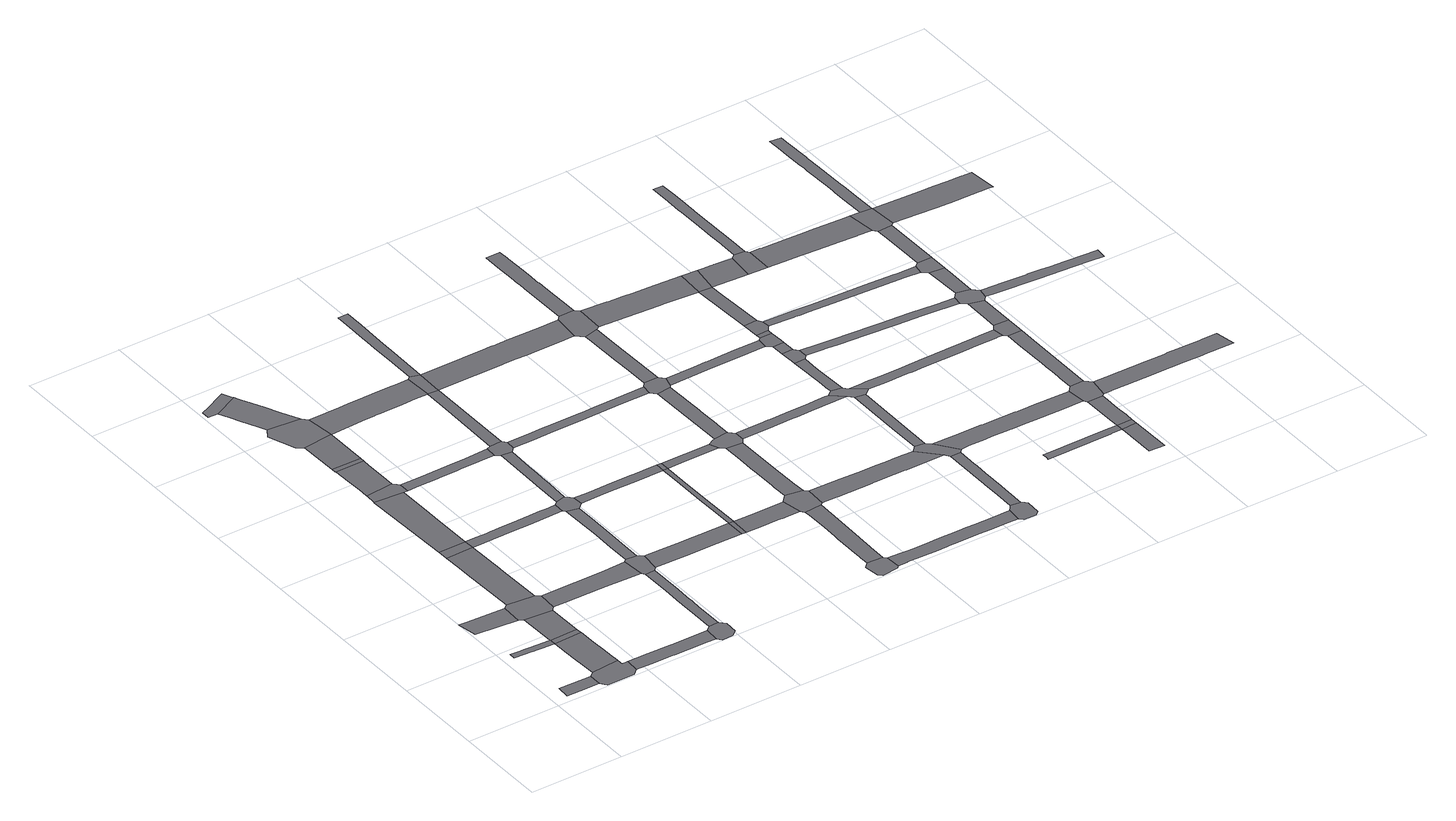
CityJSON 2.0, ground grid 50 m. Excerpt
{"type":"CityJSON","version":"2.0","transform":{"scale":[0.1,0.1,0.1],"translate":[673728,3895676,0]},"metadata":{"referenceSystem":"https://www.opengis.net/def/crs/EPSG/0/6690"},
"CityObjects":{
"road1":{"type":"Road","attributes":{"function":"9","usage":"9","RoadStructureAttribute.widthType":"3","RoadStructureAttribute.width":4.94,"RoadStructureAttribute.sectionType":"1"},"geometry":[{"type":"MultiSurface","lod":"1","boundaries":[[[0,1,2,3,4,5,6]]]}]},
"road2":{"type":"Road","attributes":{"function":"9","usage":"9","RoadStructureAttribute.widthType":"4","RoadStructureAttribute.width":2.97,"RoadStructureAttribute.sectionType":"1"},"geometry":[{"type":"MultiSurface","lod":"1","boundaries":[[[7,8,9,10,11,12,13,14,15,16,17,18,19]]]}]},
"road3":{"type":"Road","attributes":{"function":"9","usage":"9","RoadStructureAttribute.widthType":"2","RoadStructureAttribute.width":10.89,"RoadStructureAttribute.sectionType":"1"},"geometry":[{"type":"MultiSurface","lod":"1","boundaries":[[[20,21,22,23,24,25]]]}]},
"road4":{"type":"Road","attributes":{"function":"9","usage":"9","RoadStructureAttribute.widthType":"9","RoadStructureAttribute.width":-9999,"RoadStructureAttribute.sectionType":"9"},"geometry":[{"type":"MultiSurface","lod":"1","boundaries":[[[26,3,2,27,28,29,30,31,32]]]}]},
"road5":{"type":"Road","attributes":{"function":"9","usage":"9","RoadStructureAttribute.widthType":"1","RoadStructureAttribute.width":17.13,"RoadStructureAttribute.sectionType":"1"},"geometry":[{"type":"MultiSurface","lod":"1","boundaries":[[[17,33,34,35,36,37,26,32,38,39,40,41,42,43]]]}]},
"road6":{"type":"Road","attributes":{"function":"9","usage":"9","RoadStructureAttribute.widthType":"9","RoadStructureAttribute.width":-9999,"RoadStructureAttribute.sectionType":"9"},"geometry":[{"type":"MultiSurface","lod":"1","boundaries":[[[44,18,17,43]]]}]},
"road7":{"type":"Road","attributes":{"function":"9","usage":"9","RoadStructureAttribute.widthType":"1","RoadStructureAttribute.width":17.13,"RoadStructureAttribute.sectionType":"1"},"geometry":[{"type":"MultiSurface","lod":"1","boundaries":[[[45,46,18,44,47]]]}]},
"road8":{"type":"Road","attributes":{"function":"9","usage":"9","RoadStructureAttribute.widthType":"9","RoadStructureAttribute.width":-9999,"RoadStructureAttribute.sectionType":"9"},"geometry":[{"type":"MultiSurface","lod":"1","boundaries":[[[45,47,48,49,50,51,52,20,25]]]}]},
"road9":{"type":"Road","attributes":{"function":"9","usage":"9","RoadStructureAttribute.widthType":"1","RoadStructureAttribute.width":15.54,"RoadStructureAttribute.sectionType":"1"},"geometry":[{"type":"MultiSurface","lod":"1","boundaries":[[[53,54,55,52,51,56,57,58,59]]]}]},
"road10":{"type":"Road","attributes":{"function":"9","usage":"9","RoadStructureAttribute.widthType":"2","RoadStructureAttribute.width":7.25,"RoadStructureAttribute.sectionType":"1"},"geometry":[{"type":"MultiSurface","lod":"1","boundaries":[[[60,61,62,63,30,29,64,65,66,67,68,69,70]]]}]},
"road11":{"type":"Road","attributes":{"function":"9","usage":"9","RoadStructureAttribute.widthType":"9","RoadStructureAttribute.width":-9999,"RoadStructureAttribute.sectionType":"9"},"geometry":[{"type":"MultiSurface","lod":"1","boundaries":[[[71,72,53,59]]]}]},
"road12":{"type":"Road","attributes":{"function":"9","usage":"9","RoadStructureAttribute.widthType":"1","RoadStructureAttribute.width":15.54,"RoadStructureAttribute.sectionType":"1"},"geometry":[{"type":"MultiSurface","lod":"1","boundaries":[[[73,72,71,74,75,76,77,78,79]]]}]},
"road13":{"type":"Road","attributes":{"function":"9","usage":"9","RoadStructureAttribute.widthType":"2","RoadStructureAttribute.width":10.89,"RoadStructureAttribute.sectionType":"1"},"geometry":[{"type":"MultiSurface","lod":"1","boundaries":[[[49,80,81,82,83,84,85,86,87,88,89,50]]]}]},
"road14":{"type":"Road","attributes":{"function":"9","usage":"9","RoadStructureAttribute.widthType":"9","RoadStructureAttribute.width":-9999,"RoadStructureAttribute.sectionType":"9"},"geometry":[{"type":"MultiSurface","lod":"1","boundaries":[[[90,91,92,93,94,78,77,95]]]}]},
"road15":{"type":"Road","attributes":{"function":"9","usage":"9","RoadStructureAttribute.widthType":"1","RoadStructureAttribute.width":15.54,"RoadStructureAttribute.sectionType":"1"},"geometry":[{"type":"MultiSurface","lod":"1","boundaries":[[[94,93,96,97,98,99,100,101,102,103]]]}]},
"road16":{"type":"Road","attributes":{"function":"9","usage":"9","RoadStructureAttribute.widthType":"9","RoadStructureAttribute.width":-9999,"RoadStructureAttribute.sectionType":"9"},"geometry":[{"type":"MultiSurface","lod":"1","boundaries":[[[104,105,106,99,98]]]}]},
"road17":{"type":"Road","attributes":{"function":"9","usage":"9","RoadStructureAttribute.widthType":"9","RoadStructureAttribute.width":-9999,"RoadStructureAttribute.sectionType":"9"},"geometry":[{"type":"MultiSurface","lod":"1","boundaries":[[[60,70,107,108,109,110,111,112]]]}]},
"road18":{"type":"Road","attributes":{"function":"9","usage":"9","RoadStructureAttribute.widthType":"9","RoadStructureAttribute.width":-9999,"RoadStructureAttribute.sectionType":"9"},"geometry":[{"type":"MultiSurface","lod":"1","boundaries":[[[113,114,115,116,117,118,119,120]]]}]},
"road19":{"type":"Road","attributes":{"function":"9","usage":"9","RoadStructureAttribute.widthType":"1","RoadStructureAttribute.width":15.54,"RoadStructureAttribute.sectionType":"1"},"geometry":[{"type":"MultiSurface","lod":"1","boundaries":[[[105,104,121,122,123,124]]]}]},
"road20":{"type":"Road","attributes":{"function":"9","usage":"9","RoadStructureAttribute.widthType":"9","RoadStructureAttribute.width":-9999,"RoadStructureAttribute.sectionType":"9"},"geometry":[{"type":"MultiSurface","lod":"1","boundaries":[[[125,123,122,126,127,128,129]]]}]},
"road21":{"type":"Road","attributes":{"function":"9","usage":"9","RoadStructureAttribute.widthType":"1","RoadStructureAttribute.width":15.51,"RoadStructureAttribute.sectionType":"1"},"geometry":[{"type":"MultiSurface","lod":"1","boundaries":[[[130,131,132,128,127,133,134,135,136,118,117]]]}]},
"road22":{"type":"Road","attributes":{"function":"9","usage":"9","RoadStructureAttribute.widthType":"3","RoadStructureAttribute.width":5.48,"RoadStructureAttribute.sectionType":"1"},"geometry":[{"type":"MultiSurface","lod":"1","boundaries":[[[71,59,137,138,139,140,141,142,143,144,145,146,147,148,149,150,151,152]]]}]},
"road23":{"type":"Road","attributes":{"function":"9","usage":"9","RoadStructureAttribute.widthType":"3","RoadStructureAttribute.width":4.67,"RoadStructureAttribute.sectionType":"1"},"geometry":[{"type":"MultiSurface","lod":"1","boundaries":[[[111,153,154,155,156,157,158,159,160,161,162,163,164,165,112]]]}]},
"road24":{"type":"Road","attributes":{"function":"9","usage":"9","RoadStructureAttribute.widthType":"9","RoadStructureAttribute.width":-9999,"RoadStructureAttribute.sectionType":"9"},"geometry":[{"type":"MultiSurface","lod":"1","boundaries":[[[166,167,168,86,85,161,160,169,170]]]}]},
"road25":{"type":"Road","attributes":{"function":"9","usage":"9","RoadStructureAttribute.widthType":"3","RoadStructureAttribute.width":5.26,"RoadStructureAttribute.sectionType":"1"},"geometry":[{"type":"MultiSurface","lod":"1","boundaries":[[[171,172,173,174,175,176,91,90,177,178,179,180,181,182,183]]]}]},
"road26":{"type":"Road","attributes":{"function":"9","usage":"9","RoadStructureAttribute.widthType":"3","RoadStructureAttribute.width":5.04,"RoadStructureAttribute.sectionType":"1"},"geometry":[{"type":"MultiSurface","lod":"1","boundaries":[[[167,184,185,186,187,188,189,168]]]}]},
"road27":{"type":"Road","attributes":{"function":"9","usage":"9","RoadStructureAttribute.widthType":"9","RoadStructureAttribute.width":-9999,"RoadStructureAttribute.sectionType":"9"},"geometry":[{"type":"MultiSurface","lod":"1","boundaries":[[[142,141,187,186,190,191,192,193,194]]]}]},
"road28":{"type":"Road","attributes":{"function":"9","usage":"9","RoadStructureAttribute.widthType":"1","RoadStructureAttribute.width":15.01,"RoadStructureAttribute.sectionType":"1"},"geometry":[{"type":"MultiSurface","lod":"1","boundaries":[[[195,196,197,198,199,200,201,202,203,204,205,126,122,206,207,208,209,210,211,212,213,214,215]]]}]},
"road29":{"type":"Road","attributes":{"function":"9","usage":"9","RoadStructureAttribute.widthType":"3","RoadStructureAttribute.width":4.86,"RoadStructureAttribute.sectionType":"1"},"geometry":[{"type":"MultiSurface","lod":"1","boundaries":[[[193,216,217,218,219,220,221,222,223,224,194]]]}]},
"road30":{"type":"Road","attributes":{"function":"9","usage":"9","RoadStructureAttribute.widthType":"2","RoadStructureAttribute.width":10.89,"RoadStructureAttribute.sectionType":"1"},"geometry":[{"type":"MultiSurface","lod":"1","boundaries":[[[169,225,226,227,228,229,230,231,232,233,170]]]}]},
"road31":{"type":"Road","attributes":{"function":"9","usage":"9","RoadStructureAttribute.widthType":"9","RoadStructureAttribute.width":-9999,"RoadStructureAttribute.sectionType":"9"},"geometry":[{"type":"MultiSurface","lod":"1","boundaries":[[[234,171,183,222,221,235,236,237]]]}]},
"road32":{"type":"Road","attributes":{"function":"9","usage":"9","RoadStructureAttribute.widthType":"3","RoadStructureAttribute.width":5.37,"RoadStructureAttribute.sectionType":"1"},"geometry":[{"type":"MultiSurface","lod":"1","boundaries":[[[238,239,234,237,240,241,242,243,195,244]]]}]},
"road33":{"type":"Road","attributes":{"function":"9","usage":"9","RoadStructureAttribute.widthType":"3","RoadStructureAttribute.width":5.48,"RoadStructureAttribute.sectionType":"1"},"geometry":[{"type":"MultiSurface","lod":"1","boundaries":[[[190,245,246,247,248,249,250,251,252,253,254,191]]]}]},
"road34":{"type":"Road","attributes":{"function":"9","usage":"9","RoadStructureAttribute.widthType":"9","RoadStructureAttribute.width":-9999,"RoadStructureAttribute.sectionType":"9"},"geometry":[{"type":"MultiSurface","lod":"1","boundaries":[[[255,228,227,256]]]}]},
"road35":{"type":"Road","attributes":{"function":"9","usage":"9","RoadStructureAttribute.widthType":"9","RoadStructureAttribute.width":-9999,"RoadStructureAttribute.sectionType":"9"},"geometry":[{"type":"MultiSurface","lod":"1","boundaries":[[[243,257,258,196,195]]]}]},
"road36":{"type":"Road","attributes":{"function":"9","usage":"9","RoadStructureAttribute.widthType":"4","RoadStructureAttribute.width":2.56,"RoadStructureAttribute.sectionType":"1"},"geometry":[{"type":"MultiSurface","lod":"1","boundaries":[[[248,259,260,261,262,263,228,255,264,265,266,267,268,269,270,271]]]}]},
"road37":{"type":"Road","attributes":{"function":"9","usage":"9","RoadStructureAttribute.widthType":"3","RoadStructureAttribute.width":5.36,"RoadStructureAttribute.sectionType":"1"},"geometry":[{"type":"MultiSurface","lod":"1","boundaries":[[[272,273,274,275,276,258,257,277,278,279,280,281,282]]]}]},
"road38":{"type":"Road","attributes":{"function":"9","usage":"9","RoadStructureAttribute.widthType":"2","RoadStructureAttribute.width":10.89,"RoadStructureAttribute.sectionType":"1"},"geometry":[{"type":"MultiSurface","lod":"1","boundaries":[[[283,284,285,286,287,288,289,290,255,256]]]}]},
"road39":{"type":"Road","attributes":{"function":"9","usage":"9","RoadStructureAttribute.widthType":"9","RoadStructureAttribute.width":-9999,"RoadStructureAttribute.sectionType":"9"},"geometry":[{"type":"MultiSurface","lod":"1","boundaries":[[[291,292,293,294,295,296,297,298]]]}]},
"road40":{"type":"Road","attributes":{"function":"9","usage":"9","RoadStructureAttribute.widthType":"9","RoadStructureAttribute.width":-9999,"RoadStructureAttribute.sectionType":"9"},"geometry":[{"type":"MultiSurface","lod":"1","boundaries":[[[299,249,248,271]]]}]},
"road41":{"type":"Road","attributes":{"function":"9","usage":"9","RoadStructureAttribute.widthType":"3","RoadStructureAttribute.width":5.26,"RoadStructureAttribute.sectionType":"1"},"geometry":[{"type":"MultiSurface","lod":"1","boundaries":[[[300,301,302,303,304,305,306,307,308,309,236,235,310,311,312,313,314,315]]]}]},
"road42":{"type":"Road","attributes":{"function":"9","usage":"9","RoadStructureAttribute.widthType":"2","RoadStructureAttribute.width":8.29,"RoadStructureAttribute.sectionType":"1"},"geometry":[{"type":"MultiSurface","lod":"1","boundaries":[[[316,317,318,319,320,321,322,323,292,291,324,325,326,327,328,329,330,331,332]]]}]},
"road43":{"type":"Road","attributes":{"function":"9","usage":"9","RoadStructureAttribute.widthType":"3","RoadStructureAttribute.width":5.48,"RoadStructureAttribute.sectionType":"1"},"geometry":[{"type":"MultiSurface","lod":"1","boundaries":[[[333,334,335,336,337,338,299,271]]]}]},
"road44":{"type":"Road","attributes":{"function":"9","usage":"9","RoadStructureAttribute.widthType":"9","RoadStructureAttribute.width":-9999,"RoadStructureAttribute.sectionType":"9"},"geometry":[{"type":"MultiSurface","lod":"1","boundaries":[[[339,340,341,288,287,332,331,342]]]}]},
"road45":{"type":"Road","attributes":{"function":"9","usage":"9","RoadStructureAttribute.widthType":"1","RoadStructureAttribute.width":15.01,"RoadStructureAttribute.sectionType":"1"},"geometry":[{"type":"MultiSurface","lod":"1","boundaries":[[[343,344,345,346,347,348,349,350,351,352,353,354,257,243,355,356,357,358,359,360,361,362,363,364]]]}]},
"road46":{"type":"Road","attributes":{"function":"9","usage":"9","RoadStructureAttribute.widthType":"2","RoadStructureAttribute.width":7.76,"RoadStructureAttribute.sectionType":"1"},"geometry":[{"type":"MultiSurface","lod":"1","boundaries":[[[365,366,367,368,369,370,371,341,340,372,373,374,375,376]]]}]},
"road47":{"type":"Road","attributes":{"function":"9","usage":"9","RoadStructureAttribute.widthType":"9","RoadStructureAttribute.width":-9999,"RoadStructureAttribute.sectionType":"9"},"geometry":[{"type":"MultiSurface","lod":"1","boundaries":[[[377,378,338,337,376,375,379,380,381,382]]]}]},
"road48":{"type":"Road","attributes":{"function":"9","usage":"9","RoadStructureAttribute.widthType":"2","RoadStructureAttribute.width":6.77,"RoadStructureAttribute.sectionType":"1"},"geometry":[{"type":"MultiSurface","lod":"1","boundaries":[[[383,384,385,386,387,388,389,390,391,392,393,394,298,297,395,396,397,398,399,400,401,402,403,404,405,406,407,408]]]}]},
"road49":{"type":"Road","attributes":{"function":"9","usage":"9","RoadStructureAttribute.widthType":"2","RoadStructureAttribute.width":7.76,"RoadStructureAttribute.sectionType":"1"},"geometry":[{"type":"MultiSurface","lod":"1","boundaries":[[[409,377,382,410,411,412,413,414,415,416,417]]]}]},
"road50":{"type":"Road","attributes":{"function":"9","usage":"9","RoadStructureAttribute.widthType":"9","RoadStructureAttribute.width":-9999,"RoadStructureAttribute.sectionType":"9"},"geometry":[{"type":"MultiSurface","lod":"1","boundaries":[[[418,419,420,421,300,315,409,417]]]}]},
"road51":{"type":"Road","attributes":{"function":"9","usage":"9","RoadStructureAttribute.widthType":"2","RoadStructureAttribute.width":10.89,"RoadStructureAttribute.sectionType":"1"},"geometry":[{"type":"MultiSurface","lod":"1","boundaries":[[[422,423,424,425,426,427,428,429,430,431,432,433,434,435,436,437,438,439,339,342]]]}]},
"road52":{"type":"Road","attributes":{"function":"9","usage":"9","RoadStructureAttribute.widthType":"2","RoadStructureAttribute.width":7.76,"RoadStructureAttribute.sectionType":"1"},"geometry":[{"type":"MultiSurface","lod":"1","boundaries":[[[420,440,441,442,443,444,445,446,447,448,421]]]}]},
"road53":{"type":"Road","attributes":{"function":"9","usage":"9","RoadStructureAttribute.widthType":"9","RoadStructureAttribute.width":-9999,"RoadStructureAttribute.sectionType":"9"},"geometry":[{"type":"MultiSurface","lod":"1","boundaries":[[[449,364,363,450,442,441,451,452,453]]]}]},
"road54":{"type":"Road","attributes":{"function":"9","usage":"9","RoadStructureAttribute.widthType":"3","RoadStructureAttribute.width":5.5,"RoadStructureAttribute.sectionType":"1"},"geometry":[{"type":"MultiSurface","lod":"1","boundaries":[[[379,454,455,456,457,458,459,460,461,462,463,464,465,466,467,468,469,470,471,472,380]]]}]},
"road55":{"type":"Road","attributes":{"function":"9","usage":"9","RoadStructureAttribute.widthType":"9","RoadStructureAttribute.width":-9999,"RoadStructureAttribute.sectionType":"9"},"geometry":[{"type":"MultiSurface","lod":"1","boundaries":[[[473,474,475,476,477,478,479,480,383,408]]]}]},
"road56":{"type":"Road","attributes":{"function":"9","usage":"9","RoadStructureAttribute.widthType":"2","RoadStructureAttribute.width":6.95,"RoadStructureAttribute.sectionType":"1"},"geometry":[{"type":"MultiSurface","lod":"1","boundaries":[[[481,482,483,484,485,486,487,488,489,490,491,492,493,494,495,496,497,449,453]]]}]},
"road57":{"type":"Road","attributes":{"function":"9","usage":"9","RoadStructureAttribute.widthType":"3","RoadStructureAttribute.width":5.04,"RoadStructureAttribute.sectionType":"1"},"geometry":[{"type":"MultiSurface","lod":"1","boundaries":[[[418,498,499,500,501,502,503,504,505,506,507,508,509,510,419]]]}]},
"road58":{"type":"Road","attributes":{"function":"9","usage":"9","RoadStructureAttribute.widthType":"3","RoadStructureAttribute.width":5.64,"RoadStructureAttribute.sectionType":"1"},"geometry":[{"type":"MultiSurface","lod":"1","boundaries":[[[511,512,513,514,479,478,515,516,517,518,519,520,521,522,523]]]}]},
"road59":{"type":"Road","attributes":{"function":"9","usage":"9","RoadStructureAttribute.widthType":"9","RoadStructureAttribute.width":-9999,"RoadStructureAttribute.sectionType":"9"},"geometry":[{"type":"MultiSurface","lod":"1","boundaries":[[[524,525,526,433,432,523,522,527,528]]]}]},
"road60":{"type":"Road","attributes":{"function":"9","usage":"9","RoadStructureAttribute.widthType":"3","RoadStructureAttribute.width":4.85,"RoadStructureAttribute.sectionType":"1"},"geometry":[{"type":"MultiSurface","lod":"1","boundaries":[[[529,530,531,526,525,532,533]]]}]},
"road61":{"type":"Road","attributes":{"function":"9","usage":"9","RoadStructureAttribute.widthType":"1","RoadStructureAttribute.width":15.01,"RoadStructureAttribute.sectionType":"1"},"geometry":[{"type":"MultiSurface","lod":"1","boundaries":[[[451,534,535,536,537,538,539,540,541,542,543,544,545,546,547,548,549,452]]]}]},
"road62":{"type":"Road","attributes":{"function":"9","usage":"9","RoadStructureAttribute.widthType":"9","RoadStructureAttribute.width":-9999,"RoadStructureAttribute.sectionType":"9"},"geometry":[{"type":"MultiSurface","lod":"1","boundaries":[[[550,461,460,551,529,533,552,553,554,555]]]}]},
"road63":{"type":"Road","attributes":{"function":"9","usage":"9","RoadStructureAttribute.widthType":"2","RoadStructureAttribute.width":6.11,"RoadStructureAttribute.sectionType":"1"},"geometry":[{"type":"MultiSurface","lod":"1","boundaries":[[[556,557,558,559,560,561,562,563,550,555]]]}]},
"road64":{"type":"Road","attributes":{"function":"9","usage":"9","RoadStructureAttribute.widthType":"9","RoadStructureAttribute.width":-9999,"RoadStructureAttribute.sectionType":"9"},"geometry":[{"type":"MultiSurface","lod":"1","boundaries":[[[558,564,565,566,567,568,569,559]]]}]},
"road65":{"type":"Road","attributes":{"function":"9","usage":"9","RoadStructureAttribute.widthType":"2","RoadStructureAttribute.width":6.11,"RoadStructureAttribute.sectionType":"1"},"geometry":[{"type":"MultiSurface","lod":"1","boundaries":[[[570,567,566,571]]]}]},
"road66":{"type":"Road","attributes":{"function":"9","usage":"9","RoadStructureAttribute.widthType":"9","RoadStructureAttribute.width":-9999,"RoadStructureAttribute.sectionType":"9"},"geometry":[{"type":"MultiSurface","lod":"1","boundaries":[[[502,501,570,571,572,573,574,575,576]]]}]},
"road67":{"type":"Road","attributes":{"function":"9","usage":"9","RoadStructureAttribute.widthType":"2","RoadStructureAttribute.width":6.11,"RoadStructureAttribute.sectionType":"1"},"geometry":[{"type":"MultiSurface","lod":"1","boundaries":[[[575,577,578,576]]]}]},
"road68":{"type":"Road","attributes":{"function":"9","usage":"9","RoadStructureAttribute.widthType":"9","RoadStructureAttribute.width":-9999,"RoadStructureAttribute.sectionType":"9"},"geometry":[{"type":"MultiSurface","lod":"1","boundaries":[[[578,577,579,580,581,582,583]]]}]},
"road69":{"type":"Road","attributes":{"function":"9","usage":"9","RoadStructureAttribute.widthType":"2","RoadStructureAttribute.width":6.11,"RoadStructureAttribute.sectionType":"1"},"geometry":[{"type":"MultiSurface","lod":"1","boundaries":[[[584,585,586,541,587,583,582]]]}]},
"road70":{"type":"Road","attributes":{"function":"9","usage":"9","RoadStructureAttribute.widthType":"2","RoadStructureAttribute.width":10.89,"RoadStructureAttribute.sectionType":"1"},"geometry":[{"type":"MultiSurface","lod":"1","boundaries":[[[527,588,589,590,591,592,593,594,595,596,597,598,599,600,601,602,603,604,605,606,607,608,528]]]}]},
"road71":{"type":"Road","attributes":{"function":"9","usage":"9","RoadStructureAttribute.widthType":"9","RoadStructureAttribute.width":-9999,"RoadStructureAttribute.sectionType":"9"},"geometry":[{"type":"MultiSurface","lod":"1","boundaries":[[[609,610,542,541,586,611]]]}]},
"road72":{"type":"Road","attributes":{"function":"9","usage":"9","RoadStructureAttribute.widthType":"3","RoadStructureAttribute.width":4,"RoadStructureAttribute.sectionType":"1"},"geometry":[{"type":"MultiSurface","lod":"1","boundaries":[[[612,613,614,615,616,617,618,619,620,621]]]}]},
"road73":{"type":"Road","attributes":{"function":"9","usage":"9","RoadStructureAttribute.widthType":"1","RoadStructureAttribute.width":15.01,"RoadStructureAttribute.sectionType":"1"},"geometry":[{"type":"MultiSurface","lod":"1","boundaries":[[[622,623,624,625,626,627,611,586,628,629,630,631,632]]]}]},
"road74":{"type":"Road","attributes":{"function":"9","usage":"9","RoadStructureAttribute.widthType":"3","RoadStructureAttribute.width":5.5,"RoadStructureAttribute.sectionType":"1"},"geometry":[{"type":"MultiSurface","lod":"1","boundaries":[[[633,634,635,636,637,638,639,640,641,642,643,553,552,644,645,646,647,648,649,650,651,652,653,654]]]}]},
"road75":{"type":"Road","attributes":{"function":"9","usage":"9","RoadStructureAttribute.widthType":"3","RoadStructureAttribute.width":4.64,"RoadStructureAttribute.sectionType":"1"},"geometry":[{"type":"MultiSurface","lod":"1","boundaries":[[[655,656,657,658,659,660,661,662,565,564,663,664,665,666,667,668,669,670,671,672,673,674]]]}]},
"road76":{"type":"Road","attributes":{"function":"9","usage":"9","RoadStructureAttribute.widthType":"9","RoadStructureAttribute.width":-9999,"RoadStructureAttribute.sectionType":"9"},"geometry":[{"type":"MultiSurface","lod":"1","boundaries":[[[631,675,676,677,678,679,680,681,632]]]}]},
"road77":{"type":"Road","attributes":{"function":"9","usage":"9","RoadStructureAttribute.widthType":"2","RoadStructureAttribute.width":7.55,"RoadStructureAttribute.sectionType":"1"},"geometry":[{"type":"MultiSurface","lod":"1","boundaries":[[[682,683,684,621,685,686]]]}]},
"road78":{"type":"Road","attributes":{"function":"9","usage":"9","RoadStructureAttribute.widthType":"9","RoadStructureAttribute.width":-9999,"RoadStructureAttribute.sectionType":"9"},"geometry":[{"type":"MultiSurface","lod":"1","boundaries":[[[684,687,612,621]]]}]},
"road79":{"type":"Road","attributes":{"function":"9","usage":"9","RoadStructureAttribute.widthType":"3","RoadStructureAttribute.width":4.5,"RoadStructureAttribute.sectionType":"1"},"geometry":[{"type":"MultiSurface","lod":"1","boundaries":[[[688,689,690,691,692,693,694,695,581,580,696,697,698,699,700,701,702,703,704,705,706]]]}]},
"road80":{"type":"Road","attributes":{"function":"9","usage":"9","RoadStructureAttribute.widthType":"2","RoadStructureAttribute.width":7.55,"RoadStructureAttribute.sectionType":"1"},"geometry":[{"type":"MultiSurface","lod":"1","boundaries":[[[707,708,612,687,709,710,711,712,713,714]]]}]},
"road81":{"type":"Road","attributes":{"function":"9","usage":"9","RoadStructureAttribute.widthType":"3","RoadStructureAttribute.width":5.55,"RoadStructureAttribute.sectionType":"1"},"geometry":[{"type":"MultiSurface","lod":"1","boundaries":[[[715,716,717,718,719,720,721,722,723,724,725,726,727,681,680,728,729,730,731,732,733,734,735,736]]]}]},
"road82":{"type":"Road","attributes":{"function":"9","usage":"9","RoadStructureAttribute.widthType":"9","RoadStructureAttribute.width":-9999,"RoadStructureAttribute.sectionType":"9"},"geometry":[{"type":"MultiSurface","lod":"1","boundaries":[[[737,738,739,740,599,598,714,713]]]}]},
"road83":{"type":"Road","attributes":{"function":"9","usage":"9","RoadStructureAttribute.widthType":"2","RoadStructureAttribute.width":7.54,"RoadStructureAttribute.sectionType":"1"},"geometry":[{"type":"MultiSurface","lod":"1","boundaries":[[[741,742,743,744,745,746,747,748,749,750,740,739,751,752,753,754,755]]]}]},
"road84":{"type":"Road","attributes":{"function":"9","usage":"9","RoadStructureAttribute.widthType":"9","RoadStructureAttribute.width":-9999,"RoadStructureAttribute.sectionType":"9"},"geometry":[{"type":"MultiSurface","lod":"1","boundaries":[[[754,756,757,758,759,633,654,755]]]}]},
"road85":{"type":"Road","attributes":{"function":"9","usage":"9","RoadStructureAttribute.widthType":"1","RoadStructureAttribute.width":15.01,"RoadStructureAttribute.sectionType":"1"},"geometry":[{"type":"MultiSurface","lod":"1","boundaries":[[[760,761,762,763,764,765,766,767,768,769,770,771,772,773,774,775,776,679,678]]]}]},
"road86":{"type":"Road","attributes":{"function":"9","usage":"9","RoadStructureAttribute.widthType":"2","RoadStructureAttribute.width":7.54,"RoadStructureAttribute.sectionType":"1"},"geometry":[{"type":"MultiSurface","lod":"1","boundaries":[[[777,778,779,780,758,757,781,782]]]}]},
"road87":{"type":"Road","attributes":{"function":"9","usage":"9","RoadStructureAttribute.widthType":"9","RoadStructureAttribute.width":-9999,"RoadStructureAttribute.sectionType":"9"},"geometry":[{"type":"MultiSurface","lod":"1","boundaries":[[[783,655,674,777,782,784,785,786]]]}]},
"road88":{"type":"Road","attributes":{"function":"9","usage":"9","RoadStructureAttribute.widthType":"2","RoadStructureAttribute.width":7.54,"RoadStructureAttribute.sectionType":"1"},"geometry":[{"type":"MultiSurface","lod":"1","boundaries":[[[787,788,789,783,786]]]}]},
"road89":{"type":"Road","attributes":{"function":"9","usage":"9","RoadStructureAttribute.widthType":"9","RoadStructureAttribute.width":-9999,"RoadStructureAttribute.sectionType":"9"},"geometry":[{"type":"MultiSurface","lod":"1","boundaries":[[[790,688,706,789,788,791]]]}]},
"road90":{"type":"Road","attributes":{"function":"9","usage":"9","RoadStructureAttribute.widthType":"2","RoadStructureAttribute.width":10.89,"RoadStructureAttribute.sectionType":"1"},"geometry":[{"type":"MultiSurface","lod":"1","boundaries":[[[792,793,794,795,796,797,798,799,800,801,802,803,804,805,806,807,808,809,810,811,812,738,737]]]}]},
"road91":{"type":"Road","attributes":{"function":"9","usage":"9","RoadStructureAttribute.widthType":"2","RoadStructureAttribute.width":7.54,"RoadStructureAttribute.sectionType":"1"},"geometry":[{"type":"MultiSurface","lod":"1","boundaries":[[[813,814,815,816,817,818,819,790,791]]]}]},
"road92":{"type":"Road","attributes":{"function":"9","usage":"9","RoadStructureAttribute.widthType":"9","RoadStructureAttribute.width":-9999,"RoadStructureAttribute.sectionType":"9"},"geometry":[{"type":"MultiSurface","lod":"1","boundaries":[[[769,768,815,814,820,821,822,823]]]}]},
"road93":{"type":"Road","attributes":{"function":"9","usage":"9","RoadStructureAttribute.widthType":"3","RoadStructureAttribute.width":5.98,"RoadStructureAttribute.sectionType":"1"},"geometry":[{"type":"MultiSurface","lod":"1","boundaries":[[[821,824,825,826,827,828,829,830,831,832,833,834,835,836,837,838,839,840,841,842,843,844,845,846,822]]]}]},
"road94":{"type":"Road","attributes":{"function":"9","usage":"9","RoadStructureAttribute.widthType":"3","RoadStructureAttribute.width":5.34,"RoadStructureAttribute.sectionType":"1"},"geometry":[{"type":"MultiSurface","lod":"1","boundaries":[[[784,847,848,849,850,851,852,853,854,855,856,857,858,859,860,861,862,863,785]]]}]},
"road95":{"type":"Road","attributes":{"function":"9","usage":"9","RoadStructureAttribute.widthType":"1","RoadStructureAttribute.width":15.01,"RoadStructureAttribute.sectionType":"1"},"geometry":[{"type":"MultiSurface","lod":"1","boundaries":[[[864,865,866,867,868,869,870,871,872,873,874,875,876,877,878,879,880,881,882,883,821,820]]]}]}
},
"vertices":[
[81,43,0],[152,42,0],[256,40,0],[257,110,0],[164,112,0],[141,112,0],[84,114,0],
[166,460,0],[135,462,0],[115,463,0],[59,466,0],[57,433,0],[157,427,0],[159,427,0],[188,425,0],[204,424,0],[271,420,0],[274,420,0],[274,453,0],[271,454,0],
[250,782,0],[42,792,0],[1,794,0],[20,690,0],[142,679,0],[245,670,0],
[284,132,0],[282,10,0],[431,10,0],[460,36,0],[466,110,0],[435,110,0],[433,146,0],
[274,417,0],[277,328,0],[279,262,0],[282,191,0],[282,190,0],[433,170,0],[432,189,0],[430,260,0],[427,329,0],[425,389,0],[424,424,0],
[424,456,0],
[269,656,0],[273,456,0],[420,643,0],
[425,652,0],[438,666,0],[444,770,0],[421,789,0],[275,803,0],
[264,1266,0],[266,1169,0],[268,1107,0],[417,1031,0],[416,1060,0],[412,1266,0],[412,1269,0],
[905,106,0],[733,108,0],[680,108,0],[578,109,0],[551,34,0],[585,34,0],[662,32,0],[672,32,0],[814,30,0],[856,29,0],[901,28,0],
[411,1326,0],[263,1323,0],
[254,1681,0],[411,1329,0],[410,1568,0],[410,1656,0],[410,1813,0],[251,1825,0],[251,1822,0],
[505,665,0],[570,664,0],[696,662,0],[755,661,0],[858,659,0],[923,657,0],[914,774,0],[783,771,0],[731,770,0],[635,770,0],
[431,1813,0],[430,1870,0],[419,1882,0],[403,1900,0],[255,1884,0],[413,1813,0],
[403,1989,0],[403,2082,0],[404,2124,0],[250,2126,0],[250,2100,0],[252,2005,0],[254,1944,0],[255,1887,0],
[404,2148,0],[247,2150,0],[247,2126,0],
[921,5,0],[978,5,0],[1008,30,0],[1012,103,0],[984,129,0],[932,127,0],
[48,2874,0],[45,2873,0],[24,2865,0],[23,2821,0],[75,2819,0],[210,2884,0],[207,2890,0],[183,2939,0],
[406,2382,0],[406,2385,0],[242,2365,0],[247,2153,0],
[211,2390,0],[389,2540,0],[362,2568,0],[188,2584,0],[156,2537,0],
[102,2763,0],[127,2710,0],[171,2619,0],[314,2667,0],[278,2743,0],[238,2826,0],[223,2857,0],
[415,1269,0],[477,1270,0],[635,1271,0],[735,1271,0],[916,1273,0],[917,1332,0],[865,1331,0],[834,1331,0],[794,1330,0],[739,1330,0],[705,1329,0],[603,1328,0],[548,1328,0],[530,1327,0],[477,1327,0],[414,1326,0],
[984,188,0],[985,211,0],[985,285,0],[986,341,0],[986,368,0],[986,386,0],[987,454,0],[988,641,0],[936,639,0],[935,474,0],[934,387,0],[934,301,0],[933,285,0],
[1002,772,0],[988,783,0],[930,789,0],[1003,659,0],[1015,762,0],
[922,1878,0],[798,1876,0],[742,1875,0],[694,1874,0],[612,1873,0],[531,1872,0],[497,1814,0],[596,1815,0],[608,1816,0],[714,1817,0],[730,1817,0],[835,1819,0],[919,1820,0],
[990,1054,0],[991,1122,0],[991,1245,0],[930,1262,0],[932,1028,0],[931,908,0],
[1022,1275,0],[1019,1329,0],[1006,1344,0],[990,1363,0],[936,1348,0],
[954,2398,0],[949,2546,0],[888,2545,0],[858,2545,0],[780,2544,0],[663,2542,0],[614,2542,0],[562,2541,0],[485,2540,0],[466,2540,0],[416,2540,0],[409,2385,0],[605,2394,0],[654,2394,0],[664,2394,0],[688,2395,0],[741,2395,0],[764,2396,0],[806,2396,0],[884,2397,0],[951,2398,0],
[993,1484,0],[995,1549,0],[996,1591,0],[997,1613,0],[998,1656,0],[1002,1794,0],[945,1800,0],[941,1619,0],[938,1486,0],
[1171,656,0],[1346,653,0],[1481,651,0],[1483,756,0],[1480,756,0],[1324,758,0],[1252,759,0],[1197,759,0],[1108,760,0],
[946,1890,0],[1023,1818,0],[1027,1869,0],[1009,1892,0],
[952,2253,0],[948,2020,0],[1009,2045,0],[1009,2152,0],[1010,2393,0],[1010,2396,0],[954,2395,0],
[1129,1276,0],[1214,1276,0],[1330,1276,0],[1481,1277,0],[1481,1329,0],[1439,1329,0],[1358,1329,0],[1342,1329,0],[1237,1329,0],[1101,1329,0],
[1508,756,0],[1507,651,0],
[1015,2545,0],[964,2558,0],
[1482,1186,0],[1482,968,0],[1482,951,0],[1483,841,0],[1483,759,0],[1508,759,0],[1508,867,0],[1508,979,0],[1508,982,0],[1508,1042,0],[1507,1162,0],[1507,1274,0],[1507,1277,0],
[970,3065,0],[969,2940,0],[968,2873,0],[967,2839,0],[966,2698,0],[1015,2548,0],[1019,2757,0],[1021,2875,0],[1024,3027,0],[1026,3137,0],[971,3134,0],
[1599,649,0],[1680,648,0],[1715,647,0],[1742,647,0],[1805,646,0],[1784,752,0],[1603,755,0],[1511,756,0],
[1900,127,0],[1817,131,0],[1790,106,0],[1802,26,0],[1821,8,0],[1909,20,0],[1921,31,0],[1915,110,0],
[1507,1329,0],
[1793,1877,0],[1685,1876,0],[1590,1875,0],[1513,1874,0],[1466,1873,0],[1440,1873,0],[1360,1872,0],[1271,1871,0],[1227,1871,0],[1166,1870,0],[1139,1819,0],[1231,1820,0],[1386,1822,0],[1433,1822,0],[1632,1824,0],[1787,1825,0],
[1822,598,0],[1821,476,0],[1820,388,0],[1819,368,0],[1818,280,0],[1818,250,0],[1817,196,0],[1817,181,0],[1902,200,0],[1903,229,0],[1903,235,0],[1905,315,0],[1905,323,0],[1908,440,0],[1911,553,0],[1913,633,0],[1819,629,0],
[1510,1277,0],[1602,1278,0],[1610,1278,0],[1630,1278,0],[1792,1278,0],[1774,1329,0],
[1931,759,0],[1913,777,0],[1820,792,0],[1926,645,0],
[1661,2544,0],[1652,2544,0],[1486,2544,0],[1482,2544,0],[1467,2544,0],[1435,2545,0],[1409,2545,0],[1364,2545,0],[1326,2545,0],[1251,2545,0],[1231,2545,0],[1196,2545,0],[1013,2396,0],[1218,2396,0],[1364,2396,0],[1376,2396,0],[1438,2396,0],[1509,2395,0],[1562,2395,0],[1682,2395,0],[1770,2395,0],[1785,2544,0],
[1820,1223,0],[1820,1217,0],[1820,1165,0],[1820,1041,0],[1820,1031,0],[1820,891,0],[1820,874,0],[1910,844,0],[1909,900,0],[1908,1027,0],[1907,1250,0],[1819,1254,0],
[1821,1350,0],[1805,1343,0],[1925,1274,0],[1925,1330,0],[1912,1345,0],[1898,1360,0],
[2594,103,0],[2547,103,0],[2498,103,0],[2399,104,0],[2351,104,0],[2299,104,0],[2205,105,0],[2116,105,0],[2053,106,0],[2022,106,0],[2016,106,0],[1990,106,0],[1956,31,0],[1969,31,0],[1971,31,0],[2141,29,0],[2196,29,0],[2205,29,0],[2236,29,0],[2334,28,0],[2355,28,0],[2450,27,0],[2466,27,0],[2525,26,0],[2533,26,0],[2587,26,0],
[1814,1795,0],[1897,1434,0],[1897,1447,0],[1895,1566,0],[1895,1579,0],[1895,1600,0],[1894,1681,0],[1894,1685,0],[1892,1805,0],
[1901,1819,0],[1917,1877,0],[1891,1904,0],[1816,1904,0],
[1944,645,0],[1982,645,0],[2010,644,0],[2013,644,0],[2205,643,0],[2208,643,0],[2222,643,0],[2327,642,0],[2391,641,0],[2396,641,0],[2605,639,0],[2505,746,0],[2450,748,0],[2392,749,0],[2368,749,0],[2309,751,0],[2202,753,0],[2105,755,0],
[1886,2228,0],[1883,2379,0],[1809,2361,0],[1810,2313,0],[1810,2289,0],[1811,2215,0],[1812,2123,0],[1813,2107,0],[1814,2006,0],
[1804,2562,0],[1790,2378,0],[1904,2393,0],[1908,2543,0],[1886,2565,0],
[2097,1276,0],[2207,1278,0],[2230,1278,0],[2270,1279,0],[2291,1279,0],[2309,1279,0],[2510,1282,0],[2447,1337,0],[2429,1337,0],[2370,1336,0],[2338,1336,0],[2205,1334,0],[2117,1332,0],[2107,1332,0],[2088,1332,0],[2062,1332,0],[2024,1331,0],[2006,1331,0],[1942,1330,0],
[2606,4,0],[2672,5,0],[2693,23,0],[2698,104,0],[2686,115,0],[2672,127,0],[2619,135,0],[2608,120,0],
[1886,2587,0],[1883,2789,0],[1883,2837,0],[1882,2841,0],[1882,2897,0],[1881,2961,0],[1879,3076,0],[1879,3085,0],[1878,3141,0],[1801,3139,0],[1801,3050,0],[1802,2943,0],[1802,2892,0],[1803,2870,0],[1803,2840,0],[1803,2759,0],[1804,2678,0],
[2145,1823,0],[2336,1824,0],[2340,1824,0],[2436,1825,0],[2442,1882,0],[2341,1881,0],[2334,1881,0],[2305,1881,0],[2213,1880,0],[2153,1879,0],[2142,1879,0],[2077,1878,0],[2001,1877,0],
[2621,390,0],[2620,344,0],[2620,339,0],[2620,237,0],[2674,283,0],[2674,285,0],[2675,393,0],[2675,413,0],[2676,453,0],[2676,481,0],[2676,508,0],[2678,614,0],[2622,614,0],
[2609,747,0],[2586,769,0],[2532,773,0],[2693,633,0],[2611,745,0],
[2535,1254,0],[2533,996,0],[2533,927,0],[2590,1149,0],[2591,1245,0],
[1948,2390,0],[1950,2390,0],[2227,2373,0],[2262,2371,0],[2276,2370,0],[2379,2362,0],[2436,2358,0],[2439,2358,0],[2448,2510,0],[2310,2518,0],[2303,2519,0],[2192,2525,0],[2143,2528,0],[2135,2529,0],[2061,2533,0],[2049,2534,0],
[2475,1359,0],[2512,1280,0],[2627,1272,0],[2553,1327,0],[2551,1329,0],[2532,1348,0],
[2527,1501,0],[2526,1553,0],[2527,1637,0],[2468,1636,0],[2469,1591,0],[2473,1465,0],[2474,1428,0],[2474,1393,0],
[2547,1660,0],[2545,1710,0],[2526,1733,0],[2466,1731,0],[2467,1671,0],[2468,1660,0],
[2464,1802,0],[2524,1804,0],
[2524,1826,0],[2523,1870,0],[2523,1873,0],[2522,1895,0],[2457,1894,0],
[2521,1924,0],[2456,1922,0],
[2533,1938,0],[2543,1950,0],[2542,1994,0],[2525,2018,0],[2452,2015,0],
[2517,2192,0],[2514,2274,0],[2512,2354,0],[2439,2355,0],
[2743,637,0],[2831,636,0],[2868,636,0],[2962,634,0],[2969,634,0],[2979,634,0],[3041,633,0],[3108,633,0],[3229,631,0],[3266,631,0],[3373,630,0],[3366,731,0],[3235,733,0],[3230,734,0],[3190,734,0],[3081,736,0],[3069,736,0],[2991,738,0],[2886,740,0],[2882,740,0],[2735,742,0],
[2502,2507,0],[2496,2507,0],[2533,2505,0],
[3389,382,0],[3386,382,0],[3328,382,0],[2975,379,0],[2975,354,0],[2975,339,0],[3327,342,0],[3330,342,0],[3386,342,0],[3389,342,0],
[2697,2495,0],[2625,2499,0],[2621,2500,0],[2620,2500,0],[2609,2500,0],[2566,2503,0],[2515,2354,0],[2605,2349,0],[2675,2346,0],[2706,2344,0],[2721,2493,0],
[3368,1334,0],[3303,1333,0],[3251,1333,0],[3188,1332,0],[3097,1331,0],[3037,1331,0],[2966,1330,0],[2852,1329,0],[2727,1328,0],[2652,1328,0],[2629,1327,0],[2723,1272,0],[2845,1272,0],[2871,1272,0],[2936,1273,0],[3042,1273,0],[3043,1273,0],[3136,1273,0],[3242,1274,0],[3342,1274,0],[3352,1274,0],[3376,1274,0],
[3370,1647,0],[3270,1654,0],[3132,1665,0],[3070,1670,0],[2980,1677,0],[2932,1680,0],[2714,1697,0],[2658,1701,0],[2580,1658,0],[2625,1654,0],[2664,1651,0],[2715,1647,0],[2800,1641,0],[2854,1637,0],[3033,1623,0],[3163,1614,0],[3258,1606,0],[3291,1604,0],[3292,1604,0],[3363,1598,0],
[2750,2342,0],[2757,2341,0],[2758,2341,0],[2812,2339,0],[2814,2486,0],[2798,2504,0],[2744,2509,0],
[3474,126,0],[3473,293,0],[3472,347,0],[3389,339,0],[3391,129,0],
[3472,383,0],
[3368,1956,0],[3271,1960,0],[3253,1961,0],[3092,1969,0],[2857,1980,0],[2798,1982,0],[2708,1987,0],[2591,1992,0],[2677,1943,0],[2689,1942,0],[2709,1941,0],[2759,1938,0],[2849,1933,0],[2994,1926,0],[3010,1925,0],[3069,1922,0],[3144,1918,0],[3278,1911,0],[3361,1906,0],
[3388,455,0],[3389,385,0],[3472,429,0],[3471,481,0],[3471,520,0],[3471,578,0],[3470,614,0],[3387,612,0],
[2743,3060,0],[2743,3059,0],[2743,2953,0],[2743,2912,0],[2744,2850,0],[2744,2848,0],[2744,2795,0],[2744,2789,0],[2744,2722,0],[2744,2716,0],[2744,2630,0],[2744,2615,0],[2744,2608,0],[2798,2617,0],[2797,2787,0],[2797,2905,0],[2797,2908,0],[2797,2976,0],[2797,3061,0],[2796,3136,0],[2796,3152,0],[2743,3154,0],
[3485,625,0],[3501,731,0],[3467,763,0],[3394,761,0],
[3393,1154,0],[3393,1137,0],[3393,1134,0],[3393,1118,0],[3393,1021,0],[3394,1011,0],[3394,933,0],[3394,926,0],[3394,857,0],[3394,841,0],[3468,895,0],[3469,1072,0],[3469,1159,0],[3470,1256,0],[3393,1256,0],
[3470,1276,0],[3470,1362,0],[3388,1362,0],[3377,1347,0],
[2902,2334,0],[2992,2329,0],[3094,2324,0],[3108,2323,0],[3176,2320,0],[3181,2319,0],[3292,2313,0],[3296,2313,0],[3373,2309,0],[3355,2462,0],[3335,2463,0],[3139,2472,0],[3112,2473,0],[2993,2478,0],[2978,2479,0],[2875,2483,0],[2869,2484,0],
[3392,1572,0],[3391,1517,0],[3390,1447,0],[3390,1446,0],[3470,1425,0],[3471,1551,0],
[3396,1677,0],[3491,1576,0],[3501,1630,0],[3470,1663,0],
[3471,1830,0],[3471,1870,0],[3390,1881,0],
[3392,1974,0],[3471,1974,0],
[3527,624,0],[3529,624,0],[3609,623,0],[3610,623,0],[3645,623,0],[3660,623,0],[3759,623,0],[3765,623,0],[3934,621,0],[4030,620,0],[4047,620,0],[4207,619,0],[4185,724,0],[4108,725,0],[4091,725,0],[4026,726,0],[3965,726,0],[3915,727,0],[3893,727,0],[3792,728,0],[3572,730,0],
[3471,2198,0],[3471,2291,0],[3392,2288,0],[3392,2201,0],[3392,2197,0],[3392,2138,0],[3392,2122,0],
[3484,2303,0],[3474,2453,0],[3412,2459,0],[3409,2459,0],
[3474,2456,0],[3472,2561,0],[3470,2678,0],[3469,2699,0],[3467,2824,0],[3467,2829,0],[3465,2928,0],[3464,2959,0],[3464,2961,0],[3461,3101,0],[3460,3156,0],[3401,3164,0],[3403,3080,0],[3403,3056,0],[3403,3032,0],[3405,2927,0],[3406,2893,0],[3406,2871,0],[3408,2730,0],[3409,2672,0],[3409,2657,0],[3410,2614,0],[3410,2580,0],
[3535,1573,0],[3778,1554,0],[3892,1545,0],[3971,1539,0],[4047,1534,0],[4121,1528,0],[4125,1587,0],[4122,1588,0],[3897,1603,0],[3883,1604,0],[3841,1607,0],[3832,1608,0],[3752,1613,0],[3751,1613,0],[3606,1623,0],[3578,1625,0],[3577,1625,0],
[3554,2299,0],[3624,2295,0],[3718,2290,0],[3785,2287,0],[3792,2286,0],[3949,2281,0],[3957,2281,0],[4006,2280,0],[4028,2279,0],[4015,2430,0],[3962,2433,0],[3960,2433,0],[3881,2436,0],[3811,2439,0],[3709,2443,0],[3612,2447,0],[3604,2447,0],[3544,2450,0],[3537,2450,0],[3477,2452,0]
]}
